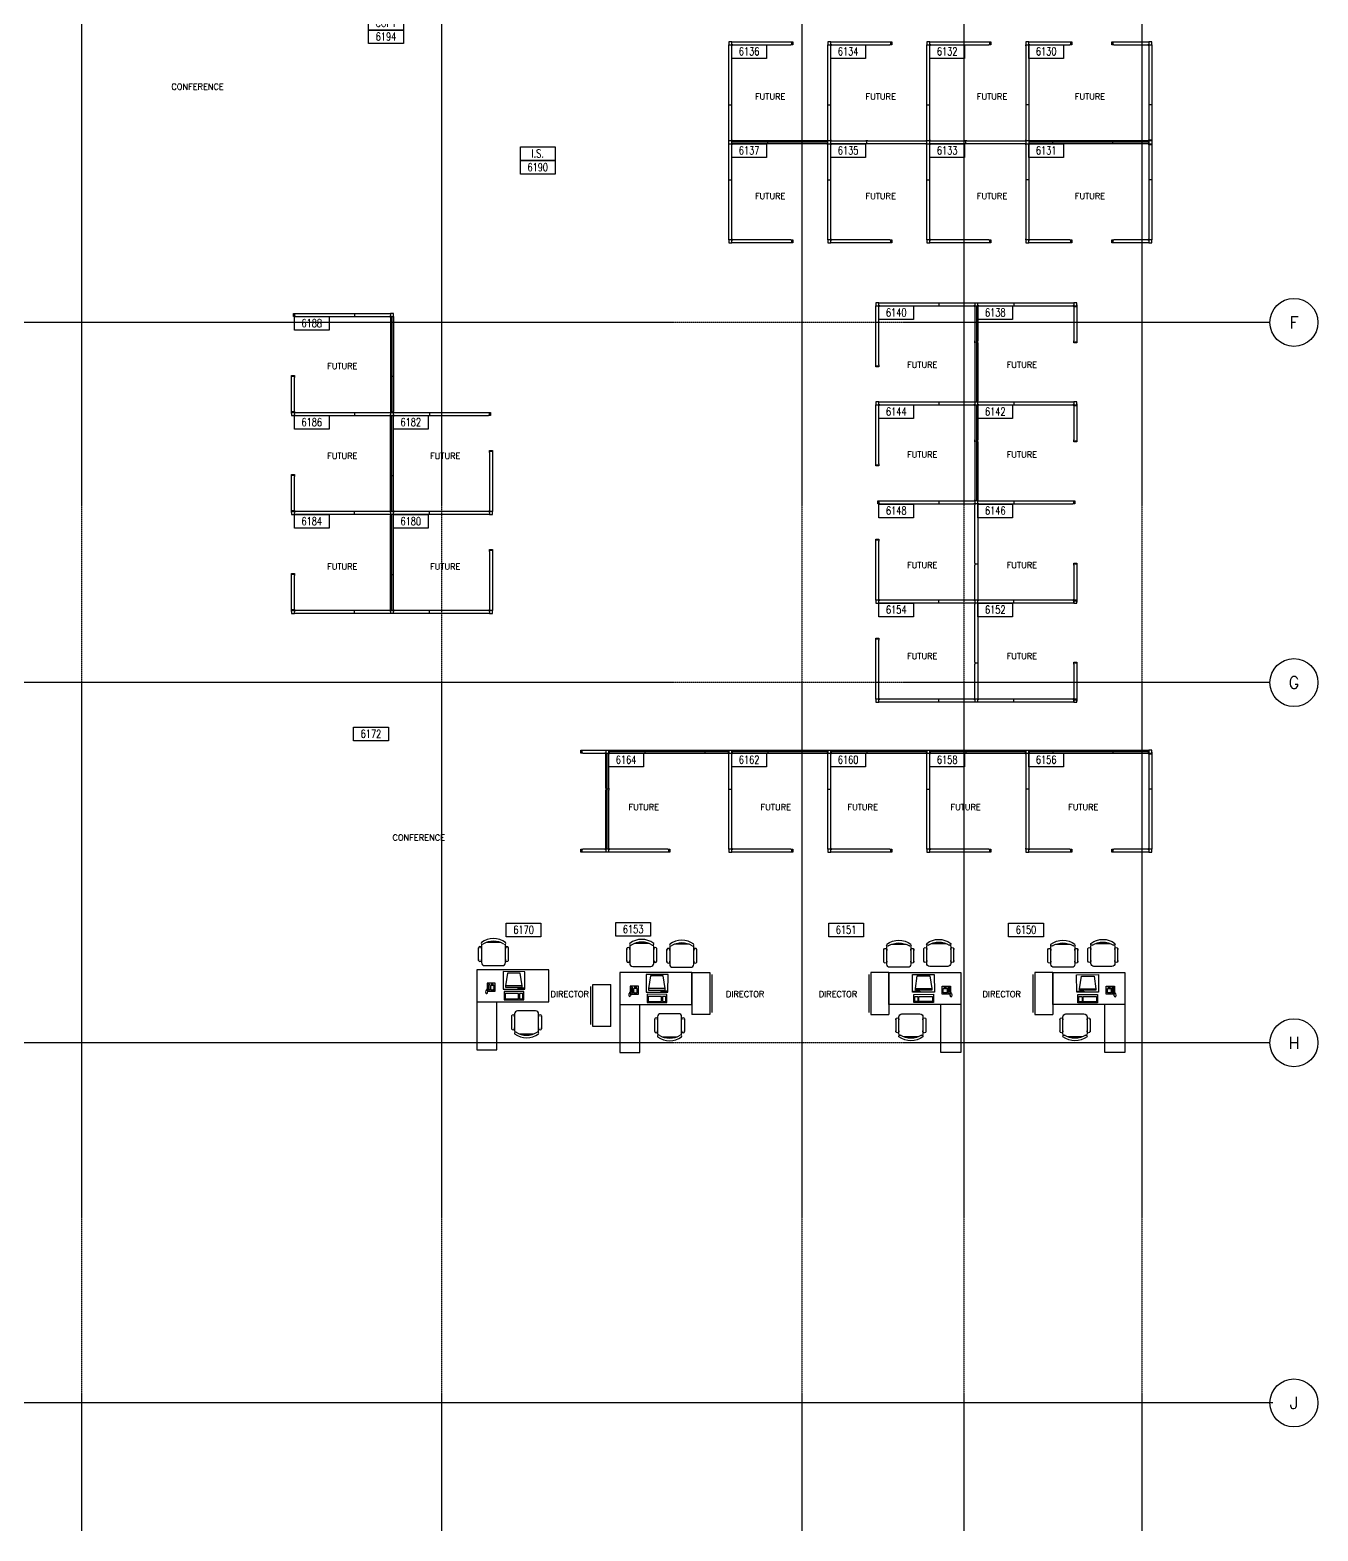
# Model space of a CAD drawing. Header units: inches. Extents: x 736 to 3540, y 736 to 3540.
# Drawn here: x 2252 to 3540, y 736 to 2236 of the extents above; entities that cross this region are included whole.
import ezdxf
from ezdxf.enums import TextEntityAlignment as Align

# ---------------------------------------------------------------- set-up
doc = ezdxf.new("R2010")
doc.units = ezdxf.units.IN
doc.header["$MEASUREMENT"] = 0
doc.linetypes.add('CENTER', pattern=[2, 1.25, -0.25, 0.25, -0.25])
doc.layers.get('0').update_dxf_attribs({"linetype": 'CONTINUOUS'})
for name, color, linetype in [('CHAIRS', 4, 'CONTINUOUS'), ('CPU', 6, 'CONTINUOUS'), ('DESKS', 3, 'CONTINUOUS'), ('GRID-BUBBLE', 2, 'CONTINUOUS'), ('GRID-LINE', 9, 'CENTER'), ('NOTE-EMPLOYEE', 1, 'CONTINUOUS'), ('NOTE-ROOM', 40, 'CONTINUOUS'), ('PANELS', 6, 'CONTINUOUS'), ('PHONES', 4, 'CONTINUOUS')]:
    doc.layers.add(name, color=color, linetype=linetype)
doc.styles.add('ARCHITXT', font='simplex.shx')
doc.styles.add('HL-LD', font='simplex.shx')
doc.styles.add('ROMANS', font='romans', dxfattribs={"width": 0.75, "height": 8})

# ---------------------------------------------------------------- blocks, each defined once
blk = doc.blocks.new('NCL-HL')
blk.add_circle((0, 0), 0.25)
at = {"style": 'HL-LD'}
blk.add_attdef('#', text='', height=0.125, dxfattribs=at).set_placement((0, 0), align=Align.MIDDLE)
blk = doc.blocks.new('RMNUM')
at = {"layer": 'NOTE-ROOM'}
blk.add_lwpolyline([(-16.33354, 6.674702), (18.388073, 6.674702), (18.388073, -6.982766), (-16.33354, -6.982766), (-16.33354, 6.674702)], dxfattribs=at)
at = {"layer": 'NOTE-ROOM', "style": 'ROMANS', "width": 0.75}
blk.add_attdef('NUMBER', text='', height=8, dxfattribs=at).set_placement((1.027267, 0.114097), align=Align.MIDDLE_CENTER)
blk = doc.blocks.new('DESK3')
for p, q in [((72, 0), (0, 0)), ((0, 0), (0, -80)), ((72, -32), (72, 0)), ((0, -32), (72, -32)), ((20, -80), (20, -32)), ((0, -80), (20, -80))]:
    blk.add_line(p, q)
blk = doc.blocks.new('RECTANG')
for p, q in [((1, 1), (0, 1)), ((0, 1), (0, 0)), ((1, 0), (1, 1)), ((0, 0), (1, 0))]:
    blk.add_line(p, q)
blk = doc.blocks.new('FNPHONE')
for p, q in [((-9.1, 0.2), (-9.7, 0)), ((-8.9, 0.6), (-9.5, 0.4)), ((-8.7, 1), (-9.3, 0.8)), ((-8.5, 1.4), (-9.1, 1.2)), ((-8.3, 1.8), (-8.9, 1.6)), ((-7.1, 0.6), (-7.5, -0.6)), ((-7.3, 6.5), (-7.3, 1.5)), ((-6.3, 6.5), (-6.3, 1.5)), ((-3.9, 4.8), (-3.9, 4.8)), ((-3.9, 3.9), (-3.9, 3.9)), ((-3.9, 3), (-3.9, 3)), ((-3.9, 2), (-3.9, 2)), ((-2.9, 4.8), (-2.9, 4.8)), ((-2.9, 3.9), (-2.9, 3.9)), ((-2.9, 3), (-2.9, 3)), ((-2.9, 2), (-2.9, 2)), ((-2, 4.8), (-2, 4.8)), ((-2, 3.9), (-2, 3.9)), ((-2, 3), (-2, 3)), ((-2, 2), (-2, 2)), ((-9.3, -0.2), (-9.9, -0.4)), ((-9.3, -0.6), (-9.9, -0.8)), ((-9.3, -1), (-9.9, -1.2)), ((-9.3, -1.4), (-9.9, -1.6)), ((-9.1, -1.8), (-9.7, -2)), ((-8.9, -2.2), (-9.5, -2.4)), ((-8.4, -2.5), (-9, -2.7)), ((-7.9, -2), (-8.5, -2.2)), ((-7.7, -1.6), (-8.3, -1.8)), ((-7.5, -1.2), (-8.1, -1.4)), ((-7.3, -0.8), (-7.9, -1))]:
    blk.add_line(p, q)
for centre, start, end in [((-6.8, 6.5), 298.4915, 241.5085), ((-6.8, 1.5), 118.4915, 61.5085)]:
    blk.add_arc(centre, 1.05, start, end)
for p, xscale, yscale, zscale in [((-8.2, 0), 8.20528234483245, 8.104073169521023, 8.20528234483245), ((-4.8, 1.3), 3.75, 4.375, 3.75), ((-4, 6.7), 2.03125, 0.46875, 2.03125)]:
    blk.add_blockref('RECTANG', p, dxfattribs=dict(xscale=xscale, yscale=yscale, zscale=zscale))
blk = doc.blocks.new('CHAIR7')
for p, q in [((5.1, 15), (17.9, 15)), ((0, 9), (0, -9)), ((20, 12), (3, 12)), ((23, -7.4), (23, 7.4)), ((3, -12), (20, -12)), ((5.1, -15), (17.9, -15))]:
    blk.add_line(p, q)
for centre, radius, start, end in [((5.6, 13.5), 1.56, 73.7398, 286.2602), ((17.4, 13.5), 1.56, 253.7398, 106.2602), ((3, 9), 3, 90, 180), ((20, 9), 3, 62.4156, 90), ((22.3, 11.1), 1.1, 53.3099, 212.0274), ((4.8, 0), 19.6, 327.5758, 32.4242), ((7, 0), 20, 323.1301, 36.8699), ((3, -9), 3, 180, 270), ((5.6, -13.5), 1.56, 73.7398, 286.2602), ((17.4, -13.5), 1.56, 253.7398, 106.2602), ((20, -9), 3, 270, 297.5844), ((22.3, -11.1), 1.1, 147.9726, 306.6901)]:
    blk.add_arc(centre, radius, start, end)
blk = doc.blocks.new('IBMAT', base_point=(61, 306))
for p, q in [((75, 307), (75, 306)), ((81, 307), (75, 307)), ((81, 306), (81, 307))]:
    blk.add_line(p, q)
at = {"xscale": 21, "yscale": 17, "zscale": 21}
blk.add_blockref('RECTANG', (61, 306), dxfattribs=at)
blk = doc.blocks.new('KEYBOARD', base_point=(60, 294))
for p, xscale, yscale, zscale in [((60, 294), 19, 8, 19), ((61, 295), 13, 5, 13), ((75, 295), 3, 5, 3)]:
    blk.add_blockref('RECTANG', p, dxfattribs=dict(xscale=xscale, yscale=yscale, zscale=zscale))
blk = doc.blocks.new('COMPUTER')
for p, q in [((-6.6, 16.2), (-8.5, 3.5)), ((6.1, 16.2), (-6.6, 16.2)), ((8, 3.5), (6.1, 16.2)), ((-8.5, 3.5), (-8.5, 2)), ((8, 3.5), (-8.5, 3.5)), ((-8.5, 2), (8, 2)), ((8, 2), (8, 3.5))]:
    blk.add_line(p, q)
at = {"xscale": 1.033846153846154, "yscale": 1.033846153846154, "zscale": 1.033846153846154}
for name, p in [('IBMAT', (-10.9, 0)), ('KEYBOARD', (-10, -10.5))]:
    blk.add_blockref(name, p, dxfattribs=at)
blk = doc.blocks.new('FC42X18D')
for p, q in [((-21, 0), (-21, -18)), ((-21, 0), (21, 0)), ((21, -18), (21, 0)), ((-21, -18), (21, -18)), ((-19, -20), (19, -20))]:
    blk.add_line(p, q)

msp = doc.modelspace()

# ---------------------------------------------------------------- linework, layer by layer
at = {"layer": 'GRID-LINE'}
for p, q in [((2304, 3492), (2304, 736)), ((2664, 3492), (2664, 736)), ((3024, 3492), (3024, 736)), ((3186, 3492), (3186, 736)), ((3364, 3492), (3364, 736)), ((3492, 1944), (736, 1944)), ((3492, 1584), (736, 1584)), ((3492, 1224), (736, 1224)), ((3492, 1224), (736, 1224)), ((3492, 864), (736, 864)), ((3494.7, 864), (738.7, 864))]:
    msp.add_line(p, q, dxfattribs=at)
at = {"layer": 'NOTE-ROOM'}
msp.add_line((2764.1, 1943.7), (2764.1, 1943.7), dxfattribs=at)
at = {"layer": 'PANELS', "linetype": 'Continuous'}
for p, q in [((3371, 2162.5), (3371, 2160.5)), ((3374, 2161.5), (3371, 2161.5)), ((3374, 2162.5), (3374, 2160.5)), ((3054, 2125.5), (3088, 2125.5)), ((3088, 2122.5), (3054, 2122.5)), ((3090, 2125.5), (3148, 2125.5)), ((3148, 2122.5), (3090, 2122.5)), ((3153, 2125.5), (3187, 2125.5)), ((3187, 2122.5), (3153, 2122.5)), ((3189, 2125.5), (3247, 2125.5)), ((3247, 2122.5), (3189, 2122.5)), ((3374, 2125.5), (3371, 2125.5)), ((3371, 2122.5), (3374, 2122.5)), ((3371, 2087.5), (3371, 2085.5)), ((3374, 2086.5), (3371, 2086.5)), ((3374, 2087.5), (3374, 2085.5)), ((3296, 1960.5), (3299, 1960.5)), ((3296, 1861.5), (3299, 1861.5)), ((2516.8, 1853.9), (2513.8, 1853.9)), ((3197, 1703.5), (3197, 1761.5)), ((3200, 1761.5), (3200, 1703.5)), ((2516.8, 1754.9), (2513.8, 1754.9)), ((3197, 1667.5), (3197, 1701.5)), ((3200, 1701.5), (3200, 1667.5)), ((3299, 1665.5), (3296, 1665.5)), ((2516.8, 1655.9), (2513.8, 1655.9)), ((3197, 1604.5), (3197, 1662.5)), ((3200, 1662.5), (3200, 1604.5)), ((3197, 1568.5), (3197, 1602.5)), ((3200, 1602.5), (3200, 1568.5)), ((3299, 1566.5), (3296, 1566.5)), ((3371, 1513.5), (3374, 1513.5)), ((3371, 1478.5), (3371, 1476.5)), ((3374, 1477.5), (3371, 1477.5)), ((3374, 1478.5), (3374, 1476.5))]:
    msp.add_line(p, q, dxfattribs=at)
for points in [[(2954, 2224.5), (2951, 2224.5), (2951, 2221.5)], [(2951, 2220.5), (2951, 2221.5), (2954, 2221.5), (2954, 2220.5)], [(2951, 2162.5), (2951, 2220.5)], [(2955, 2221.5), (2954, 2221.5), (2954, 2224.5), (2955, 2224.5)], [(2954, 2162.5), (2954, 2220.5)], [(2955, 2224.5), (3013, 2224.5)], [(2955, 2221.5), (3013, 2221.5)], [(3013, 2224.5), (3014, 2224.5), (3015, 2224.5), (3015, 2221.5), (3013, 2221.5)], [(3014, 2221.5), (3014, 2224.5)], [(3053, 2224.5), (3050, 2224.5), (3050, 2221.5)], [(3050, 2220.5), (3050, 2221.5), (3053, 2221.5), (3053, 2220.5)], [(3050, 2162.5), (3050, 2220.5)], [(3054, 2221.5), (3053, 2221.5), (3053, 2224.5), (3054, 2224.5)], [(3053, 2162.5), (3053, 2220.5)], [(3054, 2224.5), (3112, 2224.5)], [(3054, 2221.5), (3112, 2221.5)], [(3112, 2224.5), (3113, 2224.5), (3114, 2224.5), (3114, 2221.5), (3112, 2221.5)], [(3113, 2221.5), (3113, 2224.5)], [(3152, 2224.5), (3149, 2224.5), (3149, 2221.5)], [(3149, 2220.5), (3149, 2221.5), (3152, 2221.5), (3152, 2220.5)], [(3149, 2162.5), (3149, 2220.5)], [(3153, 2221.5), (3152, 2221.5), (3152, 2224.5), (3153, 2224.5)], [(3152, 2162.5), (3152, 2220.5)], [(3153, 2224.5), (3211, 2224.5)], [(3153, 2221.5), (3211, 2221.5)], [(3211, 2224.5), (3212, 2224.5), (3213, 2224.5), (3213, 2221.5), (3211, 2221.5)], [(3212, 2221.5), (3212, 2224.5)], [(3251, 2224.5), (3248, 2224.5), (3248, 2221.5)], [(3248, 2220.5), (3248, 2221.5), (3251, 2221.5), (3251, 2220.5)], [(3248, 2220.5), (3248, 2162.5)], [(3252, 2221.5), (3251, 2221.5), (3251, 2224.5), (3252, 2224.5)], [(3251, 2220.5), (3251, 2162.5)], [(3252, 2224.5), (3292, 2224.5)], [(3252, 2221.5), (3292, 2221.5)], [(3292, 2224.5), (3293, 2224.5), (3294, 2224.5), (3294, 2221.5), (3292, 2221.5)], [(3293, 2221.5), (3293, 2224.5)], [(3336, 2221.5), (3335, 2221.5), (3334, 2221.5), (3334, 2224.5), (3336, 2224.5)], [(3335, 2224.5), (3335, 2221.5)], [(3336, 2224.5), (3370, 2224.5)], [(3336, 2221.5), (3370, 2221.5)], [(3370, 2224.5), (3371, 2224.5), (3371, 2221.5), (3370, 2221.5)], [(3374, 2221.5), (3374, 2224.5), (3371, 2224.5)], [(3371, 2220.5), (3371, 2221.5), (3374, 2221.5), (3374, 2220.5)], [(3371, 2220.5), (3371, 2162.5)], [(3374, 2220.5), (3374, 2162.5)], [(2951, 2160.5), (2951, 2162.5)], [(2951, 2161.5), (2954, 2161.5)], [(2951, 2126.5), (2951, 2160.5)], [(2954, 2160.5), (2954, 2162.5)], [(2954, 2126.5), (2954, 2160.5)], [(3050, 2160.5), (3050, 2162.5)], [(3050, 2161.5), (3053, 2161.5)], [(3050, 2126.5), (3050, 2160.5)], [(3053, 2160.5), (3053, 2162.5)], [(3053, 2126.5), (3053, 2160.5)], [(3149, 2160.5), (3149, 2162.5)], [(3149, 2161.5), (3152, 2161.5)], [(3149, 2126.5), (3149, 2160.5)], [(3152, 2160.5), (3152, 2162.5)], [(3152, 2126.5), (3152, 2160.5)], [(3248, 2162.5), (3248, 2160.5)], [(3251, 2161.5), (3248, 2161.5)], [(3248, 2160.5), (3248, 2126.5)], [(3251, 2162.5), (3251, 2160.5)], [(3251, 2160.5), (3251, 2126.5)], [(3371, 2160.5), (3371, 2126.5)], [(3374, 2160.5), (3374, 2126.5)], [(2954, 2126.5), (2954, 2125.5), (2951, 2125.5), (2951, 2126.5)], [(2951, 2122.5), (2951, 2125.5)], [(2951, 2121.5), (2951, 2122.5), (2954, 2122.5), (2954, 2121.5)], [(2951, 2087.5), (2951, 2121.5)], [(2955, 2122.5), (2954, 2122.5), (2954, 2125.5), (2955, 2125.5)], [(2990, 2124), (2954, 2124)], [(2954, 2087.5), (2954, 2121.5)], [(2989, 2125.5), (2955, 2125.5)], [(2989, 2122.5), (2955, 2122.5)], [(2991, 2125.5), (2989, 2125.5)], [(2991, 2122.5), (2989, 2122.5)], [(2990, 2122.5), (2990, 2125.5)], [(3050, 2124), (2990, 2124)], [(3049, 2125.5), (2991, 2125.5)], [(3049, 2122.5), (2991, 2122.5)], [(3049, 2122.5), (3050, 2122.5), (3050, 2125.5), (3049, 2125.5)], [(3053, 2126.5), (3053, 2125.5), (3050, 2125.5), (3050, 2126.5)], [(3050, 2121.5), (3050, 2122.5), (3053, 2122.5), (3053, 2121.5)], [(3050, 2087.5), (3050, 2121.5)], [(3054, 2122.5), (3053, 2122.5), (3053, 2125.5), (3054, 2125.5)], [(3053, 2087.5), (3053, 2121.5)], [(3090, 2125.5), (3088, 2125.5)], [(3090, 2122.5), (3088, 2122.5)], [(3089, 2122.5), (3089, 2125.5)], [(3148, 2122.5), (3149, 2122.5), (3149, 2125.5), (3148, 2125.5)], [(3152, 2126.5), (3152, 2125.5), (3149, 2125.5), (3149, 2126.5)], [(3149, 2121.5), (3149, 2122.5), (3152, 2122.5), (3152, 2121.5)], [(3149, 2087.5), (3149, 2121.5)], [(3153, 2122.5), (3152, 2122.5), (3152, 2125.5), (3153, 2125.5)], [(3152, 2087.5), (3152, 2121.5)], [(3189, 2125.5), (3187, 2125.5)], [(3189, 2122.5), (3187, 2122.5)], [(3188, 2122.5), (3188, 2125.5)], [(3247, 2125.5), (3248, 2125.5), (3248, 2122.5), (3247, 2122.5)], [(3251, 2126.5), (3251, 2125.5), (3248, 2125.5), (3248, 2126.5)], [(3248, 2121.5), (3248, 2122.5), (3251, 2122.5), (3251, 2121.5)], [(3248, 2121.5), (3248, 2087.5)], [(3252, 2125.5), (3251, 2125.5), (3251, 2122.5), (3252, 2122.5)], [(3275, 2124), (3251, 2124)], [(3251, 2121.5), (3251, 2087.5)], [(3274, 2125.5), (3252, 2125.5)], [(3274, 2122.5), (3252, 2122.5)], [(3276, 2125.5), (3274, 2125.5)], [(3276, 2122.5), (3274, 2122.5)], [(3275, 2122.5), (3275, 2125.5)], [(3335, 2124), (3275, 2124)], [(3334, 2125.5), (3276, 2125.5)], [(3334, 2122.5), (3276, 2122.5)], [(3336, 2125.5), (3334, 2125.5)], [(3336, 2122.5), (3334, 2122.5)], [(3335, 2122.5), (3335, 2125.5)], [(3371, 2124), (3335, 2124)], [(3370, 2125.5), (3336, 2125.5)], [(3370, 2122.5), (3336, 2122.5)], [(3370, 2125.5), (3371, 2125.5), (3371, 2122.5), (3370, 2122.5)], [(3371, 2124.5), (3371, 2125.5), (3371, 2126.5), (3374, 2126.5), (3374, 2124.5)], [(3374, 2126.5), (3374, 2125.5), (3371, 2125.5), (3371, 2126.5)], [(3374, 2123.5), (3374, 2122.5), (3374, 2121.5), (3371, 2121.5), (3371, 2123.5)], [(3371, 2121.5), (3371, 2122.5), (3374, 2122.5), (3374, 2121.5)], [(3371, 2121.5), (3371, 2087.5)], [(3374, 2125.5), (3374, 2122.5)], [(3374, 2121.5), (3374, 2087.5)], [(2951, 2085.5), (2951, 2087.5)], [(2951, 2086.5), (2954, 2086.5)], [(2951, 2027.5), (2951, 2085.5)], [(2954, 2085.5), (2954, 2087.5)], [(2954, 2027.5), (2954, 2085.5)], [(3050, 2085.5), (3050, 2087.5)], [(3050, 2086.5), (3053, 2086.5)], [(3050, 2027.5), (3050, 2085.5)], [(3053, 2085.5), (3053, 2087.5)], [(3053, 2027.5), (3053, 2085.5)], [(3149, 2085.5), (3149, 2087.5)], [(3149, 2086.5), (3152, 2086.5)], [(3149, 2027.5), (3149, 2085.5)], [(3152, 2085.5), (3152, 2087.5)], [(3152, 2027.5), (3152, 2085.5)], [(3248, 2087.5), (3248, 2085.5)], [(3251, 2086.5), (3248, 2086.5)], [(3248, 2085.5), (3248, 2027.5)], [(3251, 2087.5), (3251, 2085.5)], [(3251, 2085.5), (3251, 2027.5)], [(3371, 2085.5), (3371, 2027.5)], [(3374, 2085.5), (3374, 2027.5)], [(2954, 2027.5), (2954, 2026.5), (2951, 2026.5), (2951, 2027.5)], [(2951, 2026.5), (2951, 2023.5), (2954, 2023.5)], [(2955, 2023.5), (2954, 2023.5), (2954, 2026.5), (2955, 2026.5)], [(3013, 2026.5), (2955, 2026.5)], [(3013, 2026.5), (3014, 2026.5), (3015, 2026.5), (3015, 2023.5), (3013, 2023.5)], [(3014, 2023.5), (3014, 2026.5)], [(3053, 2027.5), (3053, 2026.5), (3050, 2026.5), (3050, 2027.5)], [(3050, 2026.5), (3050, 2023.5), (3053, 2023.5)], [(3054, 2023.5), (3053, 2023.5), (3053, 2026.5), (3054, 2026.5)], [(3112, 2026.5), (3054, 2026.5)], [(3112, 2026.5), (3113, 2026.5), (3114, 2026.5), (3114, 2023.5), (3112, 2023.5)], [(3113, 2023.5), (3113, 2026.5)], [(3152, 2027.5), (3152, 2026.5), (3149, 2026.5), (3149, 2027.5)], [(3149, 2026.5), (3149, 2023.5), (3152, 2023.5)], [(3153, 2023.5), (3152, 2023.5), (3152, 2026.5), (3153, 2026.5)], [(3211, 2026.5), (3153, 2026.5)], [(3211, 2026.5), (3212, 2026.5), (3213, 2026.5), (3213, 2023.5), (3211, 2023.5)], [(3212, 2023.5), (3212, 2026.5)], [(3251, 2027.5), (3251, 2026.5), (3248, 2026.5), (3248, 2027.5)], [(3248, 2026.5), (3248, 2023.5), (3251, 2023.5)], [(3252, 2023.5), (3251, 2023.5), (3251, 2026.5), (3252, 2026.5)], [(3292, 2026.5), (3252, 2026.5)], [(3292, 2026.5), (3293, 2026.5), (3294, 2026.5), (3294, 2023.5), (3292, 2023.5)], [(3293, 2023.5), (3293, 2026.5)], [(3336, 2023.5), (3335, 2023.5), (3334, 2023.5), (3334, 2026.5), (3336, 2026.5)], [(3335, 2026.5), (3335, 2023.5)], [(3370, 2026.5), (3336, 2026.5)], [(3370, 2026.5), (3371, 2026.5), (3371, 2023.5), (3370, 2023.5)], [(3374, 2027.5), (3374, 2026.5), (3371, 2026.5), (3371, 2027.5)], [(3371, 2023.5), (3374, 2023.5), (3374, 2026.5)], [(3013, 2023.5), (2955, 2023.5)], [(3112, 2023.5), (3054, 2023.5)], [(3211, 2023.5), (3153, 2023.5)], [(3292, 2023.5), (3252, 2023.5)], [(3370, 2023.5), (3336, 2023.5)], [(2517.8, 1949.9), (2516.8, 1949.9), (2515.8, 1949.9), (2515.8, 1952.9), (2517.8, 1952.9)], [(2516.8, 1952.9), (2516.8, 1949.9)], [(2517.8, 1952.9), (2575.8, 1952.9)], [(2575.8, 1952.9), (2577.8, 1952.9)], [(2576.8, 1952.9), (2576.8, 1949.9)], [(2577.8, 1952.9), (2611.8, 1952.9)], [(2611.8, 1952.9), (2612.8, 1952.9), (2612.8, 1949.9), (2611.8, 1949.9)], [(2615.8, 1949.9), (2615.8, 1952.9), (2612.8, 1952.9)], [(3101, 1963.5), (3098, 1963.5), (3098, 1960.5)], [(3098, 1959.5), (3098, 1960.5), (3101, 1960.5), (3101, 1959.5)], [(3098, 1901.5), (3098, 1959.5)], [(3102, 1960.5), (3101, 1960.5), (3101, 1963.5), (3102, 1963.5)], [(3101, 1901.5), (3101, 1959.5)], [(3102, 1963.5), (3160, 1963.5)], [(3102, 1960.5), (3160, 1960.5)], [(3160, 1963.5), (3162, 1963.5)], [(3160, 1960.5), (3162, 1960.5)], [(3161, 1963.5), (3161, 1960.5)], [(3162, 1963.5), (3196, 1963.5)], [(3162, 1960.5), (3196, 1960.5)], [(3196, 1963.5), (3197, 1963.5), (3197, 1960.5), (3196, 1960.5)], [(3197, 1963.5), (3200, 1963.5)], [(3197, 1959.5), (3197, 1960.5), (3200, 1960.5), (3200, 1959.5)], [(3197, 1959.5), (3197, 1925.5)], [(3198.5, 1960.5), (3198.5, 1924.5)], [(3201, 1960.5), (3200, 1960.5), (3200, 1963.5), (3201, 1963.5)], [(3200, 1959.5), (3200, 1925.5)], [(3201, 1963.5), (3235, 1963.5)], [(3201, 1960.5), (3235, 1960.5)], [(3235, 1963.5), (3237, 1963.5)], [(3235, 1960.5), (3237, 1960.5)], [(3236, 1963.5), (3236, 1960.5)], [(3237, 1963.5), (3295, 1963.5)], [(3237, 1960.5), (3295, 1960.5)], [(3295, 1963.5), (3296, 1963.5), (3296, 1960.5), (3295, 1960.5)], [(3299, 1960.5), (3299, 1963.5), (3296, 1963.5)], [(3299, 1961.5), (3299, 1960.5), (3299, 1959.5), (3296, 1959.5), (3296, 1961.5)], [(3296, 1959.5), (3296, 1960.5), (3299, 1960.5), (3299, 1959.5)], [(3296, 1959.5), (3296, 1925.5)], [(3299, 1959.5), (3299, 1925.5)], [(2517.8, 1949.9), (2575.8, 1949.9)], [(2575.8, 1949.9), (2577.8, 1949.9)], [(2577.8, 1949.9), (2611.8, 1949.9)], [(2612.8, 1948.9), (2612.8, 1949.9), (2615.8, 1949.9), (2615.8, 1948.9)], [(2612.8, 1948.9), (2612.8, 1890.9)], [(2614.3, 1949.9), (2614.3, 1889.9)], [(2615.8, 1948.9), (2615.8, 1890.9)], [(3197, 1923.5), (3197, 1925.5)], [(3197, 1924.5), (3200, 1924.5)], [(3197, 1923.5), (3197, 1865.5)], [(3198.5, 1924.5), (3198.5, 1864.5)], [(3200, 1923.5), (3200, 1925.5)], [(3200, 1923.5), (3200, 1865.5)], [(3299, 1925.5), (3299, 1924.5), (3299, 1923.5), (3296, 1923.5), (3296, 1925.5)], [(3296, 1924.5), (3299, 1924.5)], [(2513.8, 1888.9), (2513.8, 1889.9), (2513.8, 1890.9), (2516.8, 1890.9), (2516.8, 1888.9)], [(2612.8, 1890.9), (2612.8, 1888.9)], [(2615.8, 1890.9), (2615.8, 1888.9)], [(3101, 1901.5), (3101, 1900.5), (3101, 1899.5), (3098, 1899.5), (3098, 1901.5)], [(3098, 1900.5), (3101, 1900.5)], [(2516.8, 1889.9), (2513.8, 1889.9)], [(2513.8, 1854.9), (2513.8, 1888.9)], [(2516.8, 1854.9), (2516.8, 1888.9)], [(2615.8, 1889.9), (2612.8, 1889.9)], [(2612.8, 1888.9), (2612.8, 1854.9)], [(2614.3, 1889.9), (2614.3, 1853.9)], [(2615.8, 1888.9), (2615.8, 1854.9)], [(3101, 1864.5), (3098, 1864.5), (3098, 1861.5)], [(3098, 1860.5), (3098, 1861.5), (3101, 1861.5), (3101, 1860.5)], [(3098, 1802.5), (3098, 1860.5)], [(3102, 1861.5), (3101, 1861.5), (3101, 1864.5), (3102, 1864.5)], [(3101, 1802.5), (3101, 1860.5)], [(3102, 1864.5), (3160, 1864.5)], [(3102, 1861.5), (3160, 1861.5)], [(3160, 1864.5), (3162, 1864.5)], [(3160, 1861.5), (3162, 1861.5)], [(3161, 1864.5), (3161, 1861.5)], [(3162, 1864.5), (3196, 1864.5)], [(3162, 1861.5), (3196, 1861.5)], [(3196, 1864.5), (3197, 1864.5), (3197, 1861.5), (3196, 1861.5)], [(3197, 1865.5), (3197, 1864.5), (3200, 1864.5), (3200, 1865.5)], [(3197, 1860.5), (3197, 1861.5), (3200, 1861.5), (3200, 1860.5)], [(3197, 1860.5), (3197, 1826.5)], [(3198.5, 1861.5), (3198.5, 1825.5)], [(3201, 1861.5), (3200, 1861.5), (3200, 1864.5), (3201, 1864.5)], [(3200, 1860.5), (3200, 1826.5)], [(3201, 1864.5), (3235, 1864.5)], [(3201, 1861.5), (3235, 1861.5)], [(3235, 1864.5), (3237, 1864.5)], [(3235, 1861.5), (3237, 1861.5)], [(3236, 1864.5), (3236, 1861.5)], [(3237, 1864.5), (3295, 1864.5)], [(3237, 1861.5), (3295, 1861.5)], [(3295, 1864.5), (3296, 1864.5), (3296, 1861.5), (3295, 1861.5)], [(3299, 1861.5), (3299, 1864.5), (3296, 1864.5)], [(3299, 1862.5), (3299, 1861.5), (3299, 1860.5), (3296, 1860.5), (3296, 1862.5)], [(3296, 1860.5), (3296, 1861.5), (3299, 1861.5), (3299, 1860.5)], [(3296, 1860.5), (3296, 1826.5)], [(3299, 1860.5), (3299, 1826.5)], [(2513.8, 1852.9), (2513.8, 1853.9), (2513.8, 1854.9), (2516.8, 1854.9), (2516.8, 1852.9)], [(2516.8, 1854.9), (2516.8, 1853.9), (2513.8, 1853.9), (2513.8, 1854.9)], [(2513.8, 1853.9), (2513.8, 1850.9), (2516.8, 1850.9)], [(2517.8, 1850.9), (2516.8, 1850.9), (2516.8, 1853.9), (2517.8, 1853.9)], [(2517.8, 1853.9), (2575.8, 1853.9)], [(2517.8, 1850.9), (2575.8, 1850.9)], [(2575.8, 1853.9), (2577.8, 1853.9)], [(2575.8, 1850.9), (2577.8, 1850.9)], [(2576.8, 1853.9), (2576.8, 1850.9)], [(2577.8, 1853.9), (2611.8, 1853.9)], [(2577.8, 1850.9), (2611.8, 1850.9)], [(2611.8, 1853.9), (2612.8, 1853.9), (2612.8, 1850.9), (2611.8, 1850.9)], [(2612.8, 1854.9), (2612.8, 1853.9), (2615.8, 1853.9), (2615.8, 1854.9)], [(2612.8, 1849.9), (2612.8, 1850.9), (2615.8, 1850.9), (2615.8, 1849.9)], [(2612.8, 1791.9), (2612.8, 1849.9)], [(2614.3, 1790.9), (2614.3, 1850.9)], [(2616.8, 1850.9), (2615.8, 1850.9), (2615.8, 1853.9), (2616.8, 1853.9)], [(2615.8, 1791.9), (2615.8, 1849.9)], [(2616.8, 1853.9), (2650.8, 1853.9)], [(2616.8, 1850.9), (2650.8, 1850.9)], [(2650.8, 1853.9), (2652.8, 1853.9)], [(2650.8, 1850.9), (2652.8, 1850.9)], [(2651.8, 1853.9), (2651.8, 1850.9)], [(2652.8, 1853.9), (2710.8, 1853.9)], [(2652.8, 1850.9), (2710.8, 1850.9)], [(2710.8, 1853.9), (2711.8, 1853.9), (2712.8, 1853.9), (2712.8, 1850.9), (2710.8, 1850.9)], [(2711.8, 1850.9), (2711.8, 1853.9)], [(2711.8, 1813.9), (2711.8, 1814.9), (2711.8, 1815.9), (2714.8, 1815.9), (2714.8, 1813.9)], [(3197, 1824.5), (3197, 1826.5)], [(3197, 1825.5), (3200, 1825.5)], [(3197, 1824.5), (3197, 1766.5)], [(3198.5, 1825.5), (3198.5, 1765.5)], [(3200, 1824.5), (3200, 1826.5)], [(3200, 1824.5), (3200, 1766.5)], [(3299, 1826.5), (3299, 1825.5), (3299, 1824.5), (3296, 1824.5), (3296, 1826.5)], [(3296, 1825.5), (3299, 1825.5)], [(2714.8, 1814.9), (2711.8, 1814.9)], [(2711.8, 1813.9), (2711.8, 1755.9)], [(2714.8, 1813.9), (2714.8, 1755.9)], [(3101, 1802.5), (3101, 1801.5), (3101, 1800.5), (3098, 1800.5), (3098, 1802.5)], [(3098, 1801.5), (3101, 1801.5)], [(2513.8, 1789.9), (2513.8, 1790.9), (2513.8, 1791.9), (2516.8, 1791.9), (2516.8, 1789.9)], [(2516.8, 1790.9), (2513.8, 1790.9)], [(2513.8, 1755.9), (2513.8, 1789.9)], [(2516.8, 1755.9), (2516.8, 1789.9)], [(2612.8, 1789.9), (2612.8, 1791.9)], [(2612.8, 1790.9), (2615.8, 1790.9)], [(2612.8, 1755.9), (2612.8, 1789.9)], [(2614.3, 1754.9), (2614.3, 1790.9)], [(2615.8, 1789.9), (2615.8, 1791.9)], [(2615.8, 1755.9), (2615.8, 1789.9)], [(2516.8, 1755.9), (2516.8, 1754.9), (2513.8, 1754.9), (2513.8, 1755.9)], [(2513.8, 1753.9), (2513.8, 1754.9), (2513.8, 1755.9), (2516.8, 1755.9), (2516.8, 1753.9)], [(2615.8, 1755.9), (2615.8, 1754.9), (2612.8, 1754.9), (2612.8, 1755.9)], [(2714.8, 1755.9), (2714.8, 1754.9), (2711.8, 1754.9), (2711.8, 1755.9)], [(3102, 1762.5), (3101, 1762.5), (3100, 1762.5), (3100, 1765.5), (3102, 1765.5)], [(3101, 1765.5), (3101, 1762.5)], [(3102, 1765.5), (3160, 1765.5)], [(3102, 1762.5), (3160, 1762.5)], [(3160, 1765.5), (3162, 1765.5)], [(3160, 1762.5), (3162, 1762.5)], [(3161, 1765.5), (3161, 1762.5)], [(3162, 1765.5), (3196, 1765.5)], [(3162, 1762.5), (3196, 1762.5)], [(3196, 1765.5), (3197, 1765.5), (3197, 1762.5), (3196, 1762.5)], [(3200, 1766.5), (3200, 1765.5), (3197, 1765.5), (3197, 1766.5)], [(3200, 1761.5), (3200, 1762.5), (3197, 1762.5), (3197, 1761.5)], [(3201, 1762.5), (3200, 1762.5), (3200, 1765.5), (3201, 1765.5)], [(3201, 1765.5), (3235, 1765.5)], [(3201, 1762.5), (3235, 1762.5)], [(3235, 1765.5), (3237, 1765.5)], [(3235, 1762.5), (3237, 1762.5)], [(3236, 1765.5), (3236, 1762.5)], [(3237, 1765.5), (3295, 1765.5)], [(3237, 1762.5), (3295, 1762.5)], [(3295, 1765.5), (3296, 1765.5), (3297, 1765.5), (3297, 1762.5), (3295, 1762.5)], [(3296, 1762.5), (3296, 1765.5)], [(2513.8, 1754.9), (2513.8, 1751.9), (2516.8, 1751.9)], [(2517.8, 1751.9), (2516.8, 1751.9), (2516.8, 1754.9), (2517.8, 1754.9)], [(2575.8, 1754.9), (2517.8, 1754.9)], [(2575.8, 1751.9), (2517.8, 1751.9)], [(2577.8, 1754.9), (2575.8, 1754.9)], [(2577.8, 1751.9), (2575.8, 1751.9)], [(2576.8, 1751.9), (2576.8, 1754.9)], [(2611.8, 1754.9), (2577.8, 1754.9)], [(2611.8, 1751.9), (2577.8, 1751.9)], [(2611.8, 1754.9), (2612.8, 1754.9), (2612.8, 1751.9), (2611.8, 1751.9)], [(2615.8, 1750.9), (2615.8, 1751.9), (2612.8, 1751.9), (2612.8, 1750.9)], [(2612.8, 1692.9), (2612.8, 1750.9)], [(2614.3, 1691.9), (2614.3, 1751.9)], [(2616.8, 1751.9), (2615.8, 1751.9), (2615.8, 1754.9), (2616.8, 1754.9)], [(2615.8, 1692.9), (2615.8, 1750.9)], [(2650.8, 1754.9), (2616.8, 1754.9)], [(2650.8, 1751.9), (2616.8, 1751.9)], [(2652.8, 1754.9), (2650.8, 1754.9)], [(2652.8, 1751.9), (2650.8, 1751.9)], [(2651.8, 1751.9), (2651.8, 1754.9)], [(2710.8, 1754.9), (2652.8, 1754.9)], [(2710.8, 1751.9), (2652.8, 1751.9)], [(2710.8, 1754.9), (2711.8, 1754.9), (2711.8, 1751.9), (2710.8, 1751.9)], [(2711.8, 1751.9), (2714.8, 1751.9), (2714.8, 1754.9)], [(3098, 1725.5), (3098, 1726.5), (3098, 1727.5), (3101, 1727.5), (3101, 1725.5)], [(3101, 1726.5), (3098, 1726.5)], [(3098, 1667.5), (3098, 1725.5)], [(3101, 1667.5), (3101, 1725.5)], [(2711.8, 1714.9), (2711.8, 1715.9), (2711.8, 1716.9), (2714.8, 1716.9), (2714.8, 1714.9)], [(2714.8, 1715.9), (2711.8, 1715.9)], [(2711.8, 1714.9), (2711.8, 1656.9)], [(2714.8, 1714.9), (2714.8, 1656.9)], [(3197, 1703.5), (3197, 1701.5)], [(3200, 1702.5), (3197, 1702.5)], [(3200, 1703.5), (3200, 1701.5)], [(3296, 1701.5), (3296, 1702.5), (3296, 1703.5), (3299, 1703.5), (3299, 1701.5)], [(3299, 1702.5), (3296, 1702.5)], [(3296, 1701.5), (3296, 1667.5)], [(3299, 1701.5), (3299, 1667.5)], [(2513.8, 1690.9), (2513.8, 1691.9), (2513.8, 1692.9), (2516.8, 1692.9), (2516.8, 1690.9)], [(2516.8, 1691.9), (2513.8, 1691.9)], [(2513.8, 1656.9), (2513.8, 1690.9)], [(2516.8, 1656.9), (2516.8, 1690.9)], [(2612.8, 1690.9), (2612.8, 1692.9)], [(2612.8, 1691.9), (2615.8, 1691.9)], [(2612.8, 1656.9), (2612.8, 1690.9)], [(2614.3, 1655.9), (2614.3, 1691.9)], [(2615.8, 1690.9), (2615.8, 1692.9)], [(2615.8, 1656.9), (2615.8, 1690.9)], [(3101, 1667.5), (3101, 1666.5), (3098, 1666.5), (3098, 1667.5)], [(3098, 1666.5), (3098, 1663.5), (3101, 1663.5)], [(3102, 1663.5), (3101, 1663.5), (3101, 1666.5), (3102, 1666.5)], [(3160, 1666.5), (3102, 1666.5)], [(3162, 1666.5), (3160, 1666.5)], [(3161, 1663.5), (3161, 1666.5)], [(3196, 1666.5), (3162, 1666.5)], [(3196, 1666.5), (3197, 1666.5), (3197, 1663.5), (3196, 1663.5)], [(3200, 1667.5), (3200, 1666.5), (3197, 1666.5), (3197, 1667.5)], [(3201, 1663.5), (3200, 1663.5), (3200, 1666.5), (3201, 1666.5)], [(3235, 1666.5), (3201, 1666.5)], [(3237, 1666.5), (3235, 1666.5)], [(3236, 1663.5), (3236, 1666.5)], [(3295, 1666.5), (3237, 1666.5)], [(3295, 1666.5), (3296, 1666.5), (3296, 1663.5), (3295, 1663.5)], [(3299, 1667.5), (3299, 1666.5), (3296, 1666.5), (3296, 1667.5)], [(3296, 1664.5), (3296, 1665.5), (3296, 1666.5), (3299, 1666.5), (3299, 1664.5)], [(3296, 1663.5), (3299, 1663.5), (3299, 1666.5)], [(2516.8, 1656.9), (2516.8, 1655.9), (2513.8, 1655.9), (2513.8, 1656.9)], [(2513.8, 1654.9), (2513.8, 1655.9), (2513.8, 1656.9), (2516.8, 1656.9), (2516.8, 1654.9)], [(2513.8, 1655.9), (2513.8, 1652.9), (2516.8, 1652.9)], [(2517.8, 1652.9), (2516.8, 1652.9), (2516.8, 1655.9), (2517.8, 1655.9)], [(2575.8, 1655.9), (2517.8, 1655.9)], [(2575.8, 1652.9), (2517.8, 1652.9)], [(2577.8, 1655.9), (2575.8, 1655.9)], [(2577.8, 1652.9), (2575.8, 1652.9)], [(2576.8, 1652.9), (2576.8, 1655.9)], [(2611.8, 1655.9), (2577.8, 1655.9)], [(2611.8, 1652.9), (2577.8, 1652.9)], [(2611.8, 1655.9), (2612.8, 1655.9), (2612.8, 1652.9), (2611.8, 1652.9)], [(2615.8, 1656.9), (2615.8, 1655.9), (2612.8, 1655.9), (2612.8, 1656.9)], [(2615.8, 1652.9), (2612.8, 1652.9)], [(2616.8, 1652.9), (2615.8, 1652.9), (2615.8, 1655.9), (2616.8, 1655.9)], [(2650.8, 1655.9), (2616.8, 1655.9)], [(2650.8, 1652.9), (2616.8, 1652.9)], [(2652.8, 1655.9), (2650.8, 1655.9)], [(2652.8, 1652.9), (2650.8, 1652.9)], [(2651.8, 1652.9), (2651.8, 1655.9)], [(2710.8, 1655.9), (2652.8, 1655.9)], [(2710.8, 1652.9), (2652.8, 1652.9)], [(2710.8, 1655.9), (2711.8, 1655.9), (2711.8, 1652.9), (2710.8, 1652.9)], [(2714.8, 1656.9), (2714.8, 1655.9), (2711.8, 1655.9), (2711.8, 1656.9)], [(2711.8, 1652.9), (2714.8, 1652.9), (2714.8, 1655.9)], [(3160, 1663.5), (3102, 1663.5)], [(3162, 1663.5), (3160, 1663.5)], [(3196, 1663.5), (3162, 1663.5)], [(3200, 1662.5), (3200, 1663.5), (3197, 1663.5), (3197, 1662.5)], [(3235, 1663.5), (3201, 1663.5)], [(3237, 1663.5), (3235, 1663.5)], [(3295, 1663.5), (3237, 1663.5)], [(3098, 1626.5), (3098, 1627.5), (3098, 1628.5), (3101, 1628.5), (3101, 1626.5)], [(3101, 1627.5), (3098, 1627.5)], [(3098, 1568.5), (3098, 1626.5)], [(3101, 1568.5), (3101, 1626.5)], [(3197, 1604.5), (3197, 1602.5)], [(3200, 1603.5), (3197, 1603.5)], [(3200, 1604.5), (3200, 1602.5)], [(3296, 1602.5), (3296, 1603.5), (3296, 1604.5), (3299, 1604.5), (3299, 1602.5)], [(3299, 1603.5), (3296, 1603.5)], [(3296, 1602.5), (3296, 1568.5)], [(3299, 1602.5), (3299, 1568.5)], [(3101, 1568.5), (3101, 1567.5), (3098, 1567.5), (3098, 1568.5)], [(3098, 1567.5), (3098, 1564.5), (3101, 1564.5)], [(3102, 1564.5), (3101, 1564.5), (3101, 1567.5), (3102, 1567.5)], [(3160, 1567.5), (3102, 1567.5)], [(3160, 1564.5), (3102, 1564.5)], [(3162, 1567.5), (3160, 1567.5)], [(3162, 1564.5), (3160, 1564.5)], [(3161, 1564.5), (3161, 1567.5)], [(3196, 1567.5), (3162, 1567.5)], [(3196, 1564.5), (3162, 1564.5)], [(3196, 1567.5), (3197, 1567.5), (3197, 1564.5), (3196, 1564.5)], [(3200, 1568.5), (3200, 1567.5), (3197, 1567.5), (3197, 1568.5)], [(3200, 1564.5), (3197, 1564.5)], [(3201, 1564.5), (3200, 1564.5), (3200, 1567.5), (3201, 1567.5)], [(3235, 1567.5), (3201, 1567.5)], [(3235, 1564.5), (3201, 1564.5)], [(3237, 1567.5), (3235, 1567.5)], [(3237, 1564.5), (3235, 1564.5)], [(3236, 1564.5), (3236, 1567.5)], [(3295, 1567.5), (3237, 1567.5)], [(3295, 1564.5), (3237, 1564.5)], [(3295, 1567.5), (3296, 1567.5), (3296, 1564.5), (3295, 1564.5)], [(3299, 1568.5), (3299, 1567.5), (3296, 1567.5), (3296, 1568.5)], [(3296, 1565.5), (3296, 1566.5), (3296, 1567.5), (3299, 1567.5), (3299, 1565.5)], [(3296, 1564.5), (3299, 1564.5), (3299, 1567.5)], [(2805, 1513.5), (2804, 1513.5), (2803, 1513.5), (2803, 1516.5), (2805, 1516.5)], [(2804, 1516.5), (2804, 1513.5)], [(2805, 1516.5), (2827, 1516.5)], [(2827, 1516.5), (2828, 1516.5), (2828, 1513.5), (2827, 1513.5)], [(2828, 1516.5), (2831, 1516.5)], [(2832, 1513.5), (2831, 1513.5), (2831, 1516.5), (2832, 1516.5)], [(2832, 1516.5), (2866, 1516.5)], [(2866, 1516.5), (2868, 1516.5)], [(2867, 1516.5), (2867, 1513.5)], [(2868, 1516.5), (2926, 1516.5)], [(2926, 1516.5), (2928, 1516.5)], [(2927, 1516.5), (2927, 1513.5)], [(2928, 1516.5), (2950, 1516.5)], [(2950, 1516.5), (2951, 1516.5), (2951, 1513.5), (2950, 1513.5)], [(2951, 1516.5), (2954, 1516.5)], [(2955, 1513.5), (2954, 1513.5), (2954, 1516.5), (2955, 1516.5)], [(2955, 1516.5), (2989, 1516.5)], [(2989, 1516.5), (2991, 1516.5)], [(2990, 1516.5), (2990, 1513.5)], [(2991, 1516.5), (3049, 1516.5)], [(3049, 1516.5), (3050, 1516.5), (3050, 1513.5), (3049, 1513.5)], [(3050, 1516.5), (3053, 1516.5)], [(3054, 1513.5), (3053, 1513.5), (3053, 1516.5), (3054, 1516.5)], [(3054, 1516.5), (3088, 1516.5)], [(3088, 1516.5), (3090, 1516.5)], [(3089, 1516.5), (3089, 1513.5)], [(3090, 1516.5), (3148, 1516.5)], [(3148, 1516.5), (3149, 1516.5), (3149, 1513.5), (3148, 1513.5)], [(3149, 1516.5), (3152, 1516.5)], [(3153, 1513.5), (3152, 1513.5), (3152, 1516.5), (3153, 1516.5)], [(3153, 1516.5), (3187, 1516.5)], [(3187, 1516.5), (3189, 1516.5)], [(3188, 1516.5), (3188, 1513.5)], [(3189, 1516.5), (3247, 1516.5)], [(3247, 1516.5), (3248, 1516.5), (3248, 1513.5), (3247, 1513.5)], [(3248, 1516.5), (3251, 1516.5)], [(3252, 1513.5), (3251, 1513.5), (3251, 1516.5), (3252, 1516.5)], [(3252, 1516.5), (3274, 1516.5)], [(3274, 1516.5), (3276, 1516.5)], [(3275, 1516.5), (3275, 1513.5)], [(3276, 1516.5), (3334, 1516.5)], [(3334, 1516.5), (3336, 1516.5)], [(3335, 1516.5), (3335, 1513.5)], [(3336, 1516.5), (3370, 1516.5)], [(3370, 1516.5), (3371, 1516.5), (3371, 1513.5), (3370, 1513.5)], [(3374, 1513.5), (3374, 1516.5), (3371, 1516.5)], [(2805, 1513.5), (2827, 1513.5)], [(2828, 1512.5), (2828, 1513.5), (2831, 1513.5), (2831, 1512.5)], [(2828, 1478.5), (2828, 1512.5)], [(2829.5, 1477.5), (2829.5, 1513.5)], [(2831, 1515), (2867, 1515)], [(2831, 1478.5), (2831, 1512.5)], [(2832, 1513.5), (2866, 1513.5)], [(2866, 1513.5), (2868, 1513.5)], [(2867, 1515), (2927, 1515)], [(2868, 1513.5), (2926, 1513.5)], [(2926, 1513.5), (2928, 1513.5)], [(2927, 1515), (2951, 1515)], [(2928, 1513.5), (2950, 1513.5)], [(2951, 1512.5), (2951, 1513.5), (2954, 1513.5), (2954, 1512.5)], [(2951, 1478.5), (2951, 1512.5)], [(2954, 1515), (2990, 1515)], [(2954, 1478.5), (2954, 1512.5)], [(2955, 1513.5), (2989, 1513.5)], [(2989, 1513.5), (2991, 1513.5)], [(2990, 1515), (3050, 1515)], [(2991, 1513.5), (3049, 1513.5)], [(3050, 1512.5), (3050, 1513.5), (3053, 1513.5), (3053, 1512.5)], [(3050, 1478.5), (3050, 1512.5)], [(3053, 1515), (3089, 1515)], [(3053, 1478.5), (3053, 1512.5)], [(3054, 1513.5), (3088, 1513.5)], [(3088, 1513.5), (3090, 1513.5)], [(3089, 1515), (3149, 1515)], [(3090, 1513.5), (3148, 1513.5)], [(3149, 1512.5), (3149, 1513.5), (3152, 1513.5), (3152, 1512.5)], [(3149, 1478.5), (3149, 1512.5)], [(3152, 1515), (3188, 1515)], [(3152, 1478.5), (3152, 1512.5)], [(3153, 1513.5), (3187, 1513.5)], [(3187, 1513.5), (3189, 1513.5)], [(3188, 1515), (3248, 1515)], [(3189, 1513.5), (3247, 1513.5)], [(3248, 1512.5), (3248, 1513.5), (3251, 1513.5), (3251, 1512.5)], [(3248, 1512.5), (3248, 1478.5)], [(3251, 1515), (3275, 1515)], [(3251, 1512.5), (3251, 1478.5)], [(3252, 1513.5), (3274, 1513.5)], [(3274, 1513.5), (3276, 1513.5)], [(3275, 1515), (3335, 1515)], [(3276, 1513.5), (3334, 1513.5)], [(3334, 1513.5), (3336, 1513.5)], [(3335, 1515), (3371, 1515)], [(3336, 1513.5), (3370, 1513.5)], [(3374, 1514.5), (3374, 1513.5), (3374, 1512.5), (3371, 1512.5), (3371, 1514.5)], [(3371, 1512.5), (3371, 1513.5), (3374, 1513.5), (3374, 1512.5)], [(3371, 1512.5), (3371, 1478.5)], [(3374, 1512.5), (3374, 1478.5)], [(2828, 1478.5), (2828, 1476.5)], [(2831, 1477.5), (2828, 1477.5)], [(2828, 1418.5), (2828, 1476.5)], [(2829.5, 1417.5), (2829.5, 1477.5)], [(2831, 1478.5), (2831, 1476.5)], [(2831, 1418.5), (2831, 1476.5)], [(2951, 1476.5), (2951, 1478.5)], [(2951, 1477.5), (2954, 1477.5)], [(2951, 1418.5), (2951, 1476.5)], [(2954, 1476.5), (2954, 1478.5)], [(2954, 1418.5), (2954, 1476.5)], [(3050, 1476.5), (3050, 1478.5)], [(3050, 1477.5), (3053, 1477.5)], [(3050, 1418.5), (3050, 1476.5)], [(3053, 1476.5), (3053, 1478.5)], [(3053, 1418.5), (3053, 1476.5)], [(3149, 1476.5), (3149, 1478.5)], [(3149, 1477.5), (3152, 1477.5)], [(3149, 1418.5), (3149, 1476.5)], [(3152, 1476.5), (3152, 1478.5)], [(3152, 1418.5), (3152, 1476.5)], [(3248, 1478.5), (3248, 1476.5)], [(3251, 1477.5), (3248, 1477.5)], [(3248, 1476.5), (3248, 1418.5)], [(3251, 1478.5), (3251, 1476.5)], [(3251, 1476.5), (3251, 1418.5)], [(3371, 1476.5), (3371, 1418.5)], [(3374, 1476.5), (3374, 1418.5)], [(2805, 1414.5), (2804, 1414.5), (2803, 1414.5), (2803, 1417.5), (2805, 1417.5)], [(2804, 1417.5), (2804, 1414.5)], [(2827, 1417.5), (2805, 1417.5)], [(2827, 1414.5), (2805, 1414.5)], [(2827, 1417.5), (2828, 1417.5), (2828, 1414.5), (2827, 1414.5)], [(2831, 1418.5), (2831, 1417.5), (2828, 1417.5), (2828, 1418.5)], [(2831, 1414.5), (2828, 1414.5)], [(2832, 1414.5), (2831, 1414.5), (2831, 1417.5), (2832, 1417.5)], [(2890, 1417.5), (2832, 1417.5)], [(2890, 1414.5), (2832, 1414.5)], [(2890, 1417.5), (2891, 1417.5), (2892, 1417.5), (2892, 1414.5), (2890, 1414.5)], [(2891, 1414.5), (2891, 1417.5)], [(2954, 1418.5), (2954, 1417.5), (2951, 1417.5), (2951, 1418.5)], [(2951, 1417.5), (2951, 1414.5), (2954, 1414.5)], [(2955, 1414.5), (2954, 1414.5), (2954, 1417.5), (2955, 1417.5)], [(3013, 1417.5), (2955, 1417.5)], [(3013, 1414.5), (2955, 1414.5)], [(3013, 1417.5), (3014, 1417.5), (3015, 1417.5), (3015, 1414.5), (3013, 1414.5)], [(3014, 1414.5), (3014, 1417.5)], [(3053, 1418.5), (3053, 1417.5), (3050, 1417.5), (3050, 1418.5)], [(3050, 1417.5), (3050, 1414.5), (3053, 1414.5)], [(3054, 1414.5), (3053, 1414.5), (3053, 1417.5), (3054, 1417.5)], [(3112, 1417.5), (3054, 1417.5)], [(3112, 1414.5), (3054, 1414.5)], [(3112, 1417.5), (3113, 1417.5), (3114, 1417.5), (3114, 1414.5), (3112, 1414.5)], [(3113, 1414.5), (3113, 1417.5)], [(3152, 1418.5), (3152, 1417.5), (3149, 1417.5), (3149, 1418.5)], [(3149, 1417.5), (3149, 1414.5), (3152, 1414.5)], [(3153, 1414.5), (3152, 1414.5), (3152, 1417.5), (3153, 1417.5)], [(3211, 1417.5), (3153, 1417.5)], [(3211, 1414.5), (3153, 1414.5)], [(3211, 1417.5), (3212, 1417.5), (3213, 1417.5), (3213, 1414.5), (3211, 1414.5)], [(3212, 1414.5), (3212, 1417.5)], [(3251, 1418.5), (3251, 1417.5), (3248, 1417.5), (3248, 1418.5)], [(3248, 1417.5), (3248, 1414.5), (3251, 1414.5)], [(3252, 1414.5), (3251, 1414.5), (3251, 1417.5), (3252, 1417.5)], [(3292, 1417.5), (3252, 1417.5)], [(3292, 1414.5), (3252, 1414.5)], [(3292, 1417.5), (3293, 1417.5), (3294, 1417.5), (3294, 1414.5), (3292, 1414.5)], [(3293, 1414.5), (3293, 1417.5)], [(3336, 1414.5), (3335, 1414.5), (3334, 1414.5), (3334, 1417.5), (3336, 1417.5)], [(3335, 1417.5), (3335, 1414.5)], [(3370, 1417.5), (3336, 1417.5)], [(3370, 1414.5), (3336, 1414.5)], [(3370, 1417.5), (3371, 1417.5), (3371, 1414.5), (3370, 1414.5)], [(3374, 1418.5), (3374, 1417.5), (3371, 1417.5), (3371, 1418.5)], [(3371, 1414.5), (3374, 1414.5), (3374, 1417.5)]]:
    msp.add_lwpolyline(points, dxfattribs=at)

# ---------------------------------------------------------------- block references
at = {"layer": 'CHAIRS', "lineweight": -3}
for p, rotation in [((2715.8, 1301.1), 90), ((2864, 1300.3), 90), ((2904, 1299.4), 90), ((2748.9, 1255.9), 270), ((2891.9, 1253), 270)]:
    msp.add_blockref('CHAIR7', p, dxfattribs=dict(at, rotation=rotation))
at = {"layer": 'CHAIRS', "lineweight": -3, "xscale": -1}
for p, rotation in [((3121, 1299.4), 270), ((3160.9, 1300.3), 270), ((3285, 1299.4), 270), ((3325, 1300.3), 270), ((3133.1, 1252.9), 90), ((3297.1, 1252.9), 90)]:
    msp.add_blockref('CHAIR7', p, dxfattribs=dict(at, rotation=rotation))
at = {"layer": 'CPU', "lineweight": -3, "rotation": 359.8405448757372}
for p in [(2736.4, 1277.5), (2879.4, 1274.6)]:
    msp.add_blockref('COMPUTER', p, dxfattribs=at)
at = {"layer": 'CPU', "lineweight": -3, "xscale": -1, "rotation": 0.1594551242627595}
for p in [(3145.6, 1274.6), (3309.6, 1274.5)]:
    msp.add_blockref('COMPUTER', p, dxfattribs=at)
at = {"layer": 'DESKS', "lineweight": -3}
for name, p, rotation in [('DESK3', (2699, 1297), 359.9950299738796), ('DESK3', (2842, 1294.1), 359.9950299738796), ('FC42X18D', (3111, 1273.1), 270), ('FC42X18D', (3275, 1273.1), 270)]:
    msp.add_blockref(name, p, dxfattribs=dict(at, rotation=rotation))
at = {"layer": 'DESKS', "lineweight": -3, "xscale": -1}
for name, p, rotation in [('FC42X18D', (2914, 1273.1), 90), ('DESK3', (3183, 1294.1), 0.004970026120414417), ('DESK3', (3347, 1294.1), 0.004970026120414417), ('FC42X18D', (2833, 1261.1), 270)]:
    msp.add_blockref(name, p, dxfattribs=dict(at, rotation=rotation))
at = {"layer": 'GRID-BUBBLE', "xscale": 96, "yscale": 96, "zscale": 96}
for p, values in [((3516, 1944), {'#': 'F'}), ((3516, 1584), {'#': 'G'}), ((3516, 1224), {'#': 'H'}), ((3516, 1224), {'#': 'H'}), ((3516, 864), {'#': 'J'}), ((3516, 864), {'#': 'J'})]:
    msp.add_blockref('NCL-HL', p, dxfattribs=at).add_auto_attribs(values)
at = {"layer": 'NOTE-ROOM'}
for p, values in [((2607.3, 2243.2), {'NUMBER': 'COPY'}), ((2607.3, 2229.6), {'NUMBER': '6194'}), ((2970.3, 2214.8), {'NUMBER': '6136'}), ((3069.3, 2214.8), {'NUMBER': '6134'}), ((3168.3, 2214.8), {'NUMBER': '6132'}), ((3267.3, 2214.8), {'NUMBER': '6130'}), ((2759, 2112.7), {'NUMBER': 'I.S.'}), ((2970.3, 2115.8), {'NUMBER': '6137'}), ((3069.3, 2115.8), {'NUMBER': '6135'}), ((3168.3, 2115.8), {'NUMBER': '6133'}), ((3267.3, 2115.8), {'NUMBER': '6131'}), ((2759, 2099), {'NUMBER': '6190'}), ((3117.4, 1953.8), {'NUMBER': '6140'}), ((3216.4, 1953.8), {'NUMBER': '6138'}), ((2533.1, 1943.2), {'NUMBER': '6188'}), ((3117.4, 1854.8), {'NUMBER': '6144'}), ((3216.4, 1854.8), {'NUMBER': '6142'}), ((2533.1, 1844.2), {'NUMBER': '6186'}), ((2632.1, 1844.2), {'NUMBER': '6182'}), ((3117.4, 1755.8), {'NUMBER': '6148'}), ((3216.4, 1755.8), {'NUMBER': '6146'}), ((2533.1, 1745.2), {'NUMBER': '6184'}), ((2632.1, 1745.2), {'NUMBER': '6180'}), ((3117.4, 1656.8), {'NUMBER': '6154'}), ((3216.4, 1656.8), {'NUMBER': '6152'}), ((2592.3, 1532.7), {'NUMBER': '6172'}), ((2847.3, 1506.8), {'NUMBER': '6164'}), ((2970.3, 1506.8), {'NUMBER': '6162'}), ((3069.3, 1506.8), {'NUMBER': '6160'}), ((3168.3, 1506.8), {'NUMBER': '6158'}), ((3267.3, 1506.8), {'NUMBER': '6156'}), ((2744.9, 1336.8), {'NUMBER': '6170'}), ((2854.4, 1337.4), {'NUMBER': '6153'}), ((3067.2, 1336.8), {'NUMBER': '6151'}), ((3247.1, 1336.8), {'NUMBER': '6150'})]:
    msp.add_blockref('RMNUM', p, dxfattribs=at).add_auto_attribs(values)
at = {"layer": 'PHONES', "lineweight": -3}
for p in [(2717.6, 1275.5), (2860.6, 1272.6)]:
    msp.add_blockref('FNPHONE', p, dxfattribs=at)
at = {"layer": 'PHONES', "lineweight": -3, "xscale": -1}
for p in [(3164.4, 1272.6), (3328.4, 1272.5)]:
    msp.add_blockref('FNPHONE', p, dxfattribs=at)

# ---------------------------------------------------------------- texts
at = {"layer": 'NOTE-EMPLOYEE', "lineweight": -3, "char_height": 6, "width": 31.914, "attachment_point": 1, "style": 'ARCHITXT'}
for s, insert in [('CONFERENCE', (2393.8, 2182.6)), ('FUTURE', (2977.2, 2172.7)), ('FUTURE', (3087.7, 2172.7)), ('FUTURE', (3199, 2172.7)), ('FUTURE', (3296.9, 2172.7)), ('FUTURE', (2977.2, 2073.3)), ('FUTURE', (3087.7, 2073.3)), ('FUTURE', (3199, 2073.3)), ('FUTURE', (3296.9, 2073.3)), ('FUTURE', (2549.5, 1903.3)), ('FUTURE', (3129.2, 1904.7)), ('FUTURE', (3228.8, 1904.7)), ('FUTURE', (2549.5, 1813.5)), ('FUTURE', (2652.4, 1813.5)), ('FUTURE', (3129.2, 1814.9)), ('FUTURE', (3228.8, 1814.9)), ('FUTURE', (2549.5, 1703)), ('FUTURE', (2652.4, 1703)), ('FUTURE', (3129.2, 1704.4)), ('FUTURE', (3228.8, 1704.4)), ('FUTURE', (3129.2, 1613.5)), ('FUTURE', (3228.8, 1613.5)), ('FUTURE', (2850.9, 1462.5)), ('FUTURE', (2982.8, 1462.5)), ('FUTURE', (3069.7, 1462.5)), ('FUTURE', (3172.6, 1462.5)), ('FUTURE', (3290.2, 1462.5)), ('CONFERENCE', (2614.9, 1432.1)), ('DIRECTOR', (2772.9, 1275.6)), ('DIRECTOR', (2948.2, 1275.6)), ('DIRECTOR', (3041, 1275.6)), ('DIRECTOR', (3204.7, 1275.6))]:
    msp.add_mtext(s, dxfattribs=dict(at, insert=insert))

doc.saveas('drawing.dxf')
